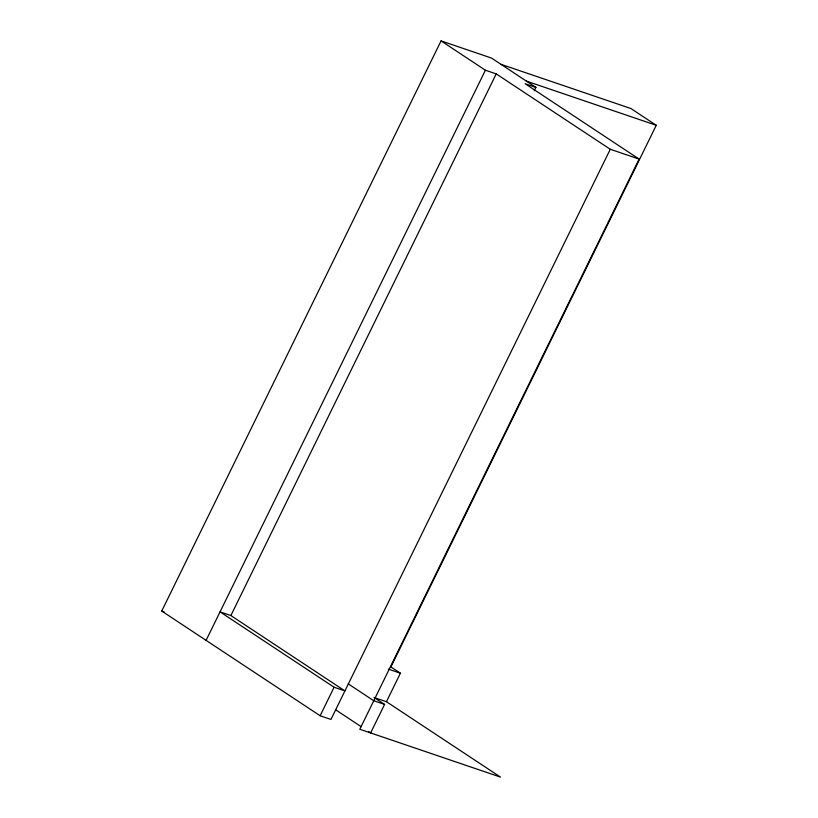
<?xml version="1.0" encoding="UTF-8"?>
<svg xmlns="http://www.w3.org/2000/svg" width="818" height="818" viewBox="0 0 818 818"><rect width="100%" height="100%" fill="white"/><g stroke="black" fill="none" stroke-linecap="round" stroke-linejoin="round"><path stroke-width="1.23" d="M441.055 40.9L485.401 70.215L496.229 73.896L610.269 149.275L330.953 719.431L320.135 715.75L161.739 611.056L441.055 40.9L491.557 58.078L535.902 87.393L534.226 90.829M206.085 640.371L485.401 70.215M230.881 615.545L220.052 611.864L334.102 687.243L344.92 690.924L230.881 615.545L496.229 73.896M320.135 715.75L334.102 687.243M535.902 87.393L525.084 83.712L639.124 159.091L359.808 729.247L500.493 777.1L386.444 701.721L375.626 698.04M501.056 64.356L630.913 108.528L656.261 125.287L390.912 666.926L400.411 673.214L386.444 701.721M373.938 697.376L384.593 704.421L370.636 732.928L368.499 731.517M526.403 81.115L656.261 125.287M610.269 149.275L639.124 159.091M388.386 669.124L400.411 673.214M161.739 611.056L164.142 611.874M384.593 704.421L373.775 700.74L348.192 683.828M335.462 709.676L361.035 726.588"/></g></svg>
